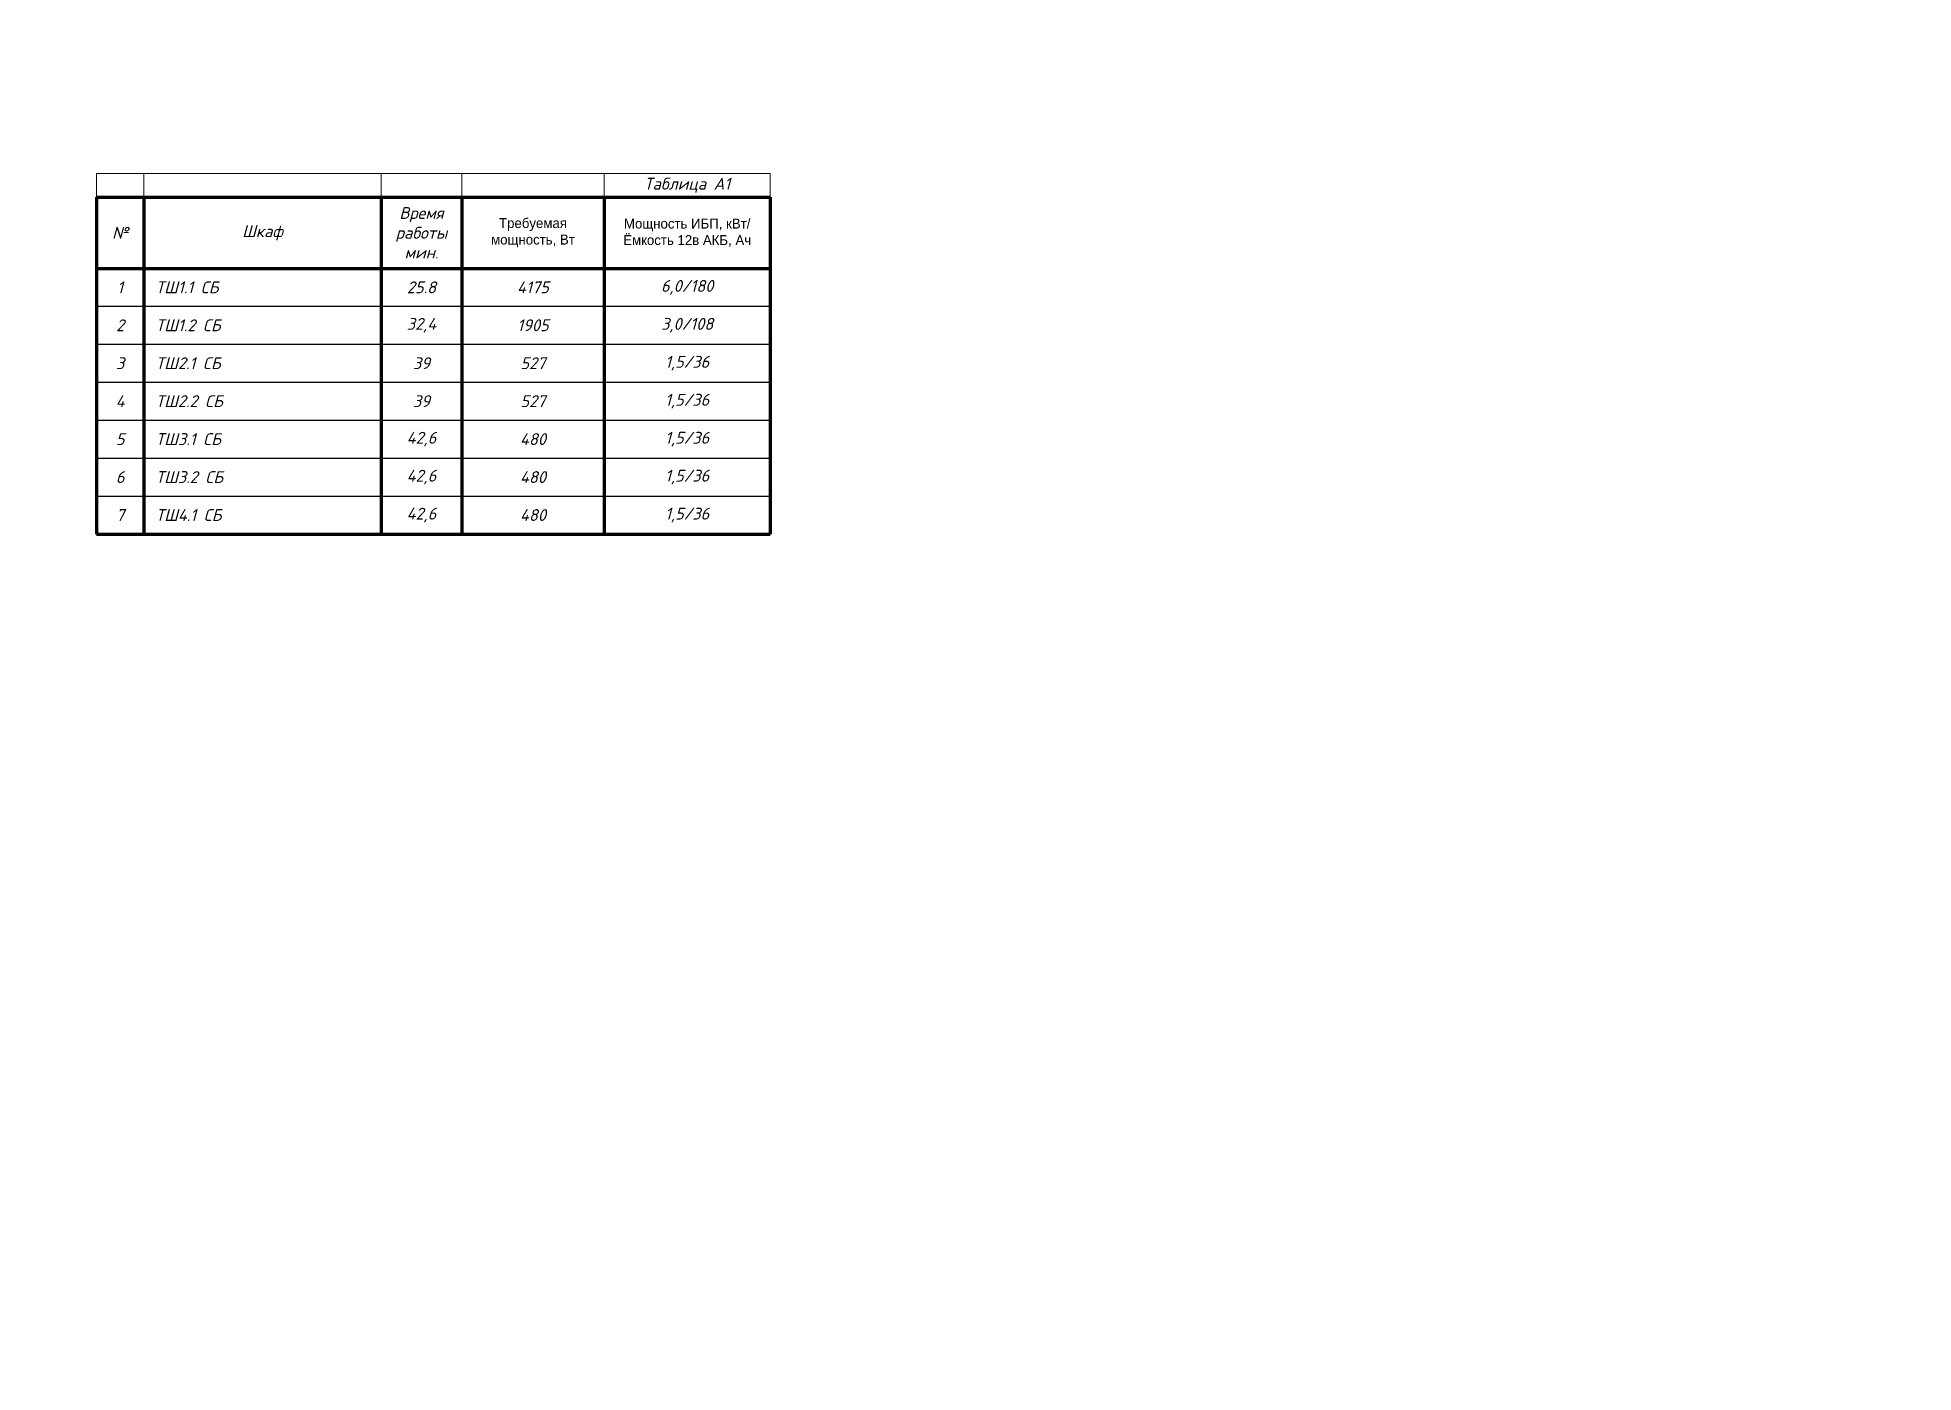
# Paper-space layout 'ОД3' of a CAD drawing. Header units: millimetres. Extents: x 20 to 415, y 6 to 287.
import ezdxf

# ---------------------------------------------------------------- set-up
doc = ezdxf.new("R2010")
doc.units = ezdxf.units.MM
doc.header["$LTSCALE"] = 0.5
doc.layers.get('0').update_dxf_attribs({"lineweight": 18})
doc.layers.get('Defpoints').update_dxf_attribs({"color": 4, "lineweight": 140})
doc.styles.add('ISOCPEUR', font='isocpeui.ttf', dxfattribs={"height": 250})

# ---------------------------------------------------------------- blocks, each defined once
blk = doc.blocks.new('*T87')
at = {"color": 0, "linetype": 'ByBlock', "lineweight": 70, "transparency": 16777216}
for p, q in [((0, -5), (142, -5)), ((0, -5), (0, -76)), ((10, -5), (10, -76)), ((60, -5), (60, -76)), ((77, -5), (77, -76)), ((107, -5), (107, -76)), ((142, -5), (142, -76)), ((0, -20), (142, -20)), ((0, -76), (142, -76))]:
    blk.add_line(p, q, dxfattribs=at)
at = {"color": 0, "linetype": 'ByBlock', "lineweight": 25, "transparency": 16777216}
for p, q in [((0, -28), (142, -28)), ((0, -36), (142, -36)), ((0, -44), (142, -44)), ((0, -52), (142, -52)), ((0, -60), (142, -60)), ((0, -68), (142, -68))]:
    blk.add_line(p, q, dxfattribs=at)
at = {"layer": 'Defpoints', "color": 8, "linetype": 'ByBlock', "lineweight": 0, "transparency": 16777216}
for p, q in [((0, 0), (142, 0)), ((0, 0), (0, -5)), ((10, 0), (10, -5)), ((60, 0), (60, -5)), ((77, 0), (77, -5)), ((107, 0), (107, -5)), ((142, 0), (142, -5))]:
    blk.add_line(p, q, dxfattribs=at)
at = {"transparency": 16777216, "char_height": 2.5, "style": 'ISOCPEUR'}
for s, insert, width, attachment_point in [('Таблица А1', (124.5, -2.5), 30, 5), ('Время работы мин.', (68.5, -12.5), 12, 5), ('№', (5, -12.5), 5, 5), ('Шкаф', (35, -12.5), 45, 5), ('{\\fCentury Gothic|b0|i0|c204|p34;\\H0.83333x;Требуемая\\Pмощность, Вт}', (92, -12.5), 25, 5), ('{\\fCentury Gothic|b0|i0|c204|p34;\\H0.83333x;Мощность ИБП, кВт/\\PЁмкость 12в АКБ, Ач}', (124.5, -12.5), 30, 5), ('1', (5, -24), 5, 5), ('ТШ1.1 СБ', (12.5, -24), 45, 4), ('25.8', (68.5, -24), 12, 5), ('4175', (92, -24), 25, 5), ('6,0/180', (124.5, -24), 30, 5), ('2', (5, -32), 5, 5), ('ТШ1.2 СБ', (12.5, -32), 45, 4), ('32,4', (68.5, -32), 12, 5), ('1905', (92, -32), 25, 5), ('3,0/108', (124.5, -32), 30, 5), ('3', (5, -40), 5, 5), ('ТШ2.1 СБ', (12.5, -40), 45, 4), ('39', (68.5, -40), 12, 5), ('527', (92, -40), 25, 5), ('1,5/36', (124.5, -40), 30, 5), ('4', (5, -48), 5, 5), ('ТШ2.2 СБ', (12.5, -48), 45, 4), ('39', (68.5, -48), 12, 5), ('527', (92, -48), 25, 5), ('1,5/36', (124.5, -48), 30, 5), ('5', (5, -56), 5, 5), ('ТШ3.1 СБ', (12.5, -56), 45, 4), ('42,6', (68.5, -56), 12, 5), ('480', (92, -56), 25, 5), ('1,5/36', (124.5, -56), 30, 5), ('6', (5, -64), 5, 5), ('ТШ3.2 СБ', (12.5, -64), 45, 4), ('42,6', (68.5, -64), 12, 5), ('480', (92, -64), 25, 5), ('1,5/36', (124.5, -64), 30, 5), ('7', (5, -72), 5, 5), ('ТШ4.1 СБ', (12.5, -72), 45, 4), ('42,6', (68.5, -72), 12, 5), ('480', (92, -72), 25, 5), ('1,5/36', (124.5, -72), 30, 5)]:
    blk.add_mtext(s, dxfattribs=dict(at, insert=insert, width=width, attachment_point=attachment_point))

psp = doc.layouts.new('ОД3')

# ---------------------------------------------------------------- block references
psp.add_blockref('*T87', (32.5, 258.36))

doc.saveas('drawing.dxf')
